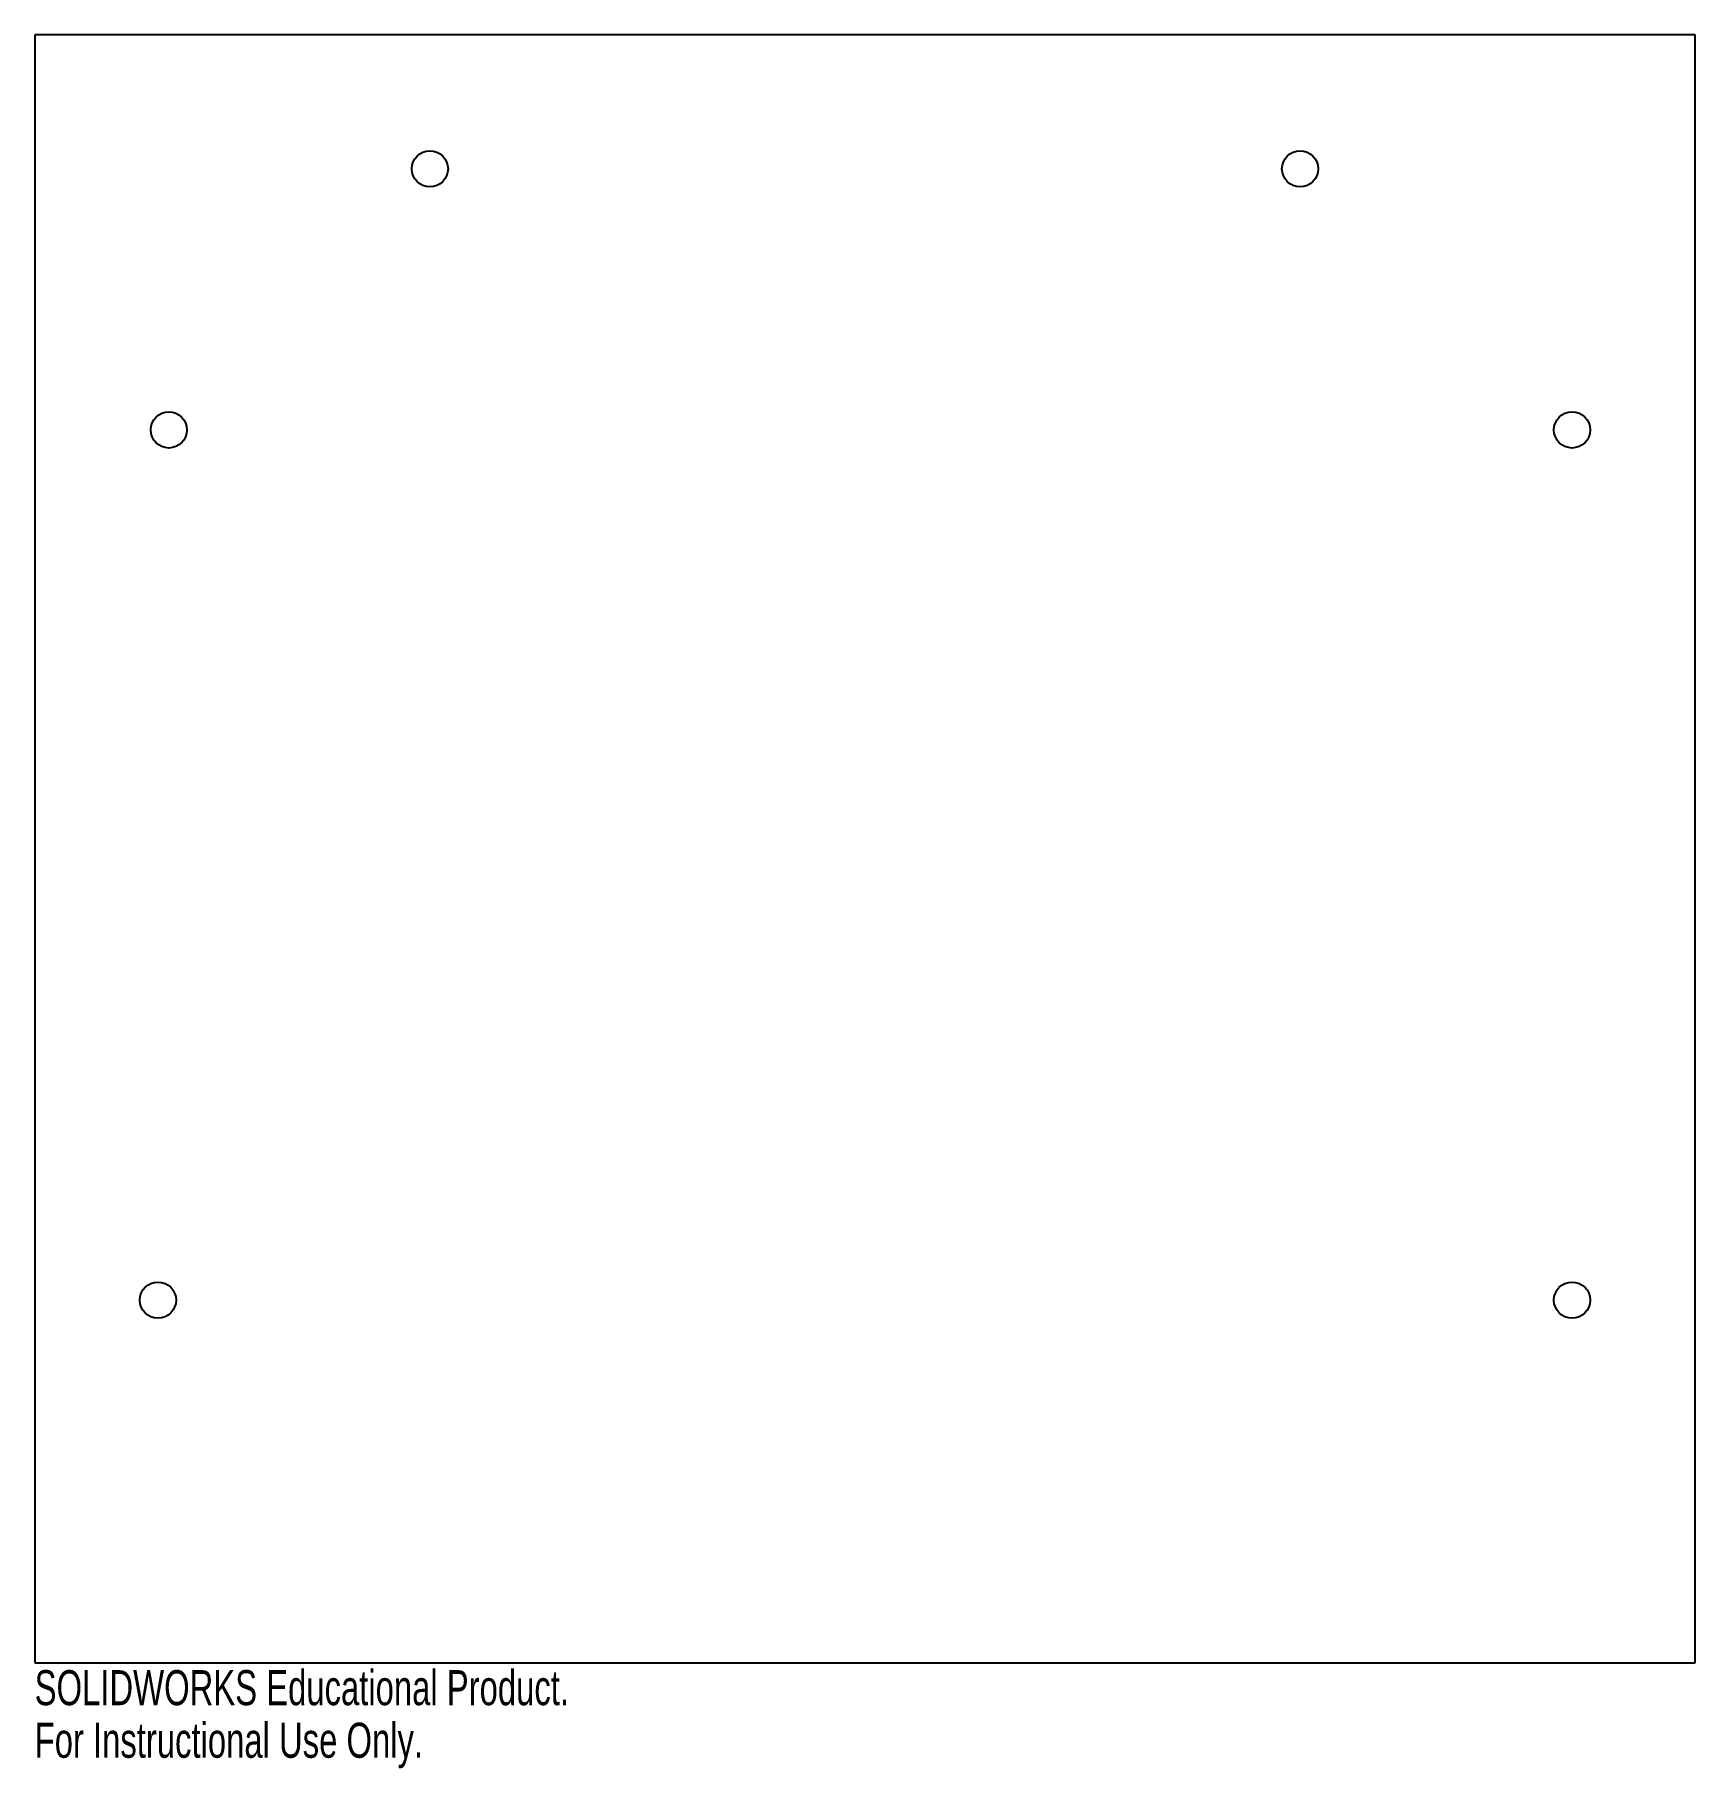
# Model space of a CAD drawing. Header units: millimetres. Extents: x -114 to 114, y -127 to 112.
import ezdxf

# ---------------------------------------------------------------- set-up
doc = ezdxf.new("R2010")
doc.units = ezdxf.units.MM
doc.styles.add('SLDTEXTSTYLE0', font='TXT', dxfattribs={"width": 0.7})

msp = doc.modelspace()

# ---------------------------------------------------------------- linework, layer by layer
at = {"color": 7, "linetype": 'Continuous', "lineweight": 25}
for p, q in [((114.5, 112.25), (-114.5, 112.25)), ((-114.5, 112.25), (-114.5, -112.25)), ((114.5, -112.25), (114.5, 112.25)), ((-114.5, -112.25), (114.5, -112.25))]:
    msp.add_line(p, q, dxfattribs=at)
for centre in [(-60, 93.75), (60, 93.75), (-96, 57.75), (97.5, 57.75), (-97.5, -62.25), (97.5, -62.25)]:
    msp.add_circle(centre, 2.5, dxfattribs=at)

# ---------------------------------------------------------------- texts
at = {"color": 7, "linetype": 'Continuous', "char_height": 4.8336, "attachment_point": 1, "style": 'SLDTEXTSTYLE0'}
for s, insert in [('SOLIDWORKS Educational Product.', (-114.5, -113.27)), ('For Instructional Use Only.', (-114.5, -120.52))]:
    msp.add_mtext(s, dxfattribs=dict(at, insert=insert))

doc.saveas('drawing.dxf')
